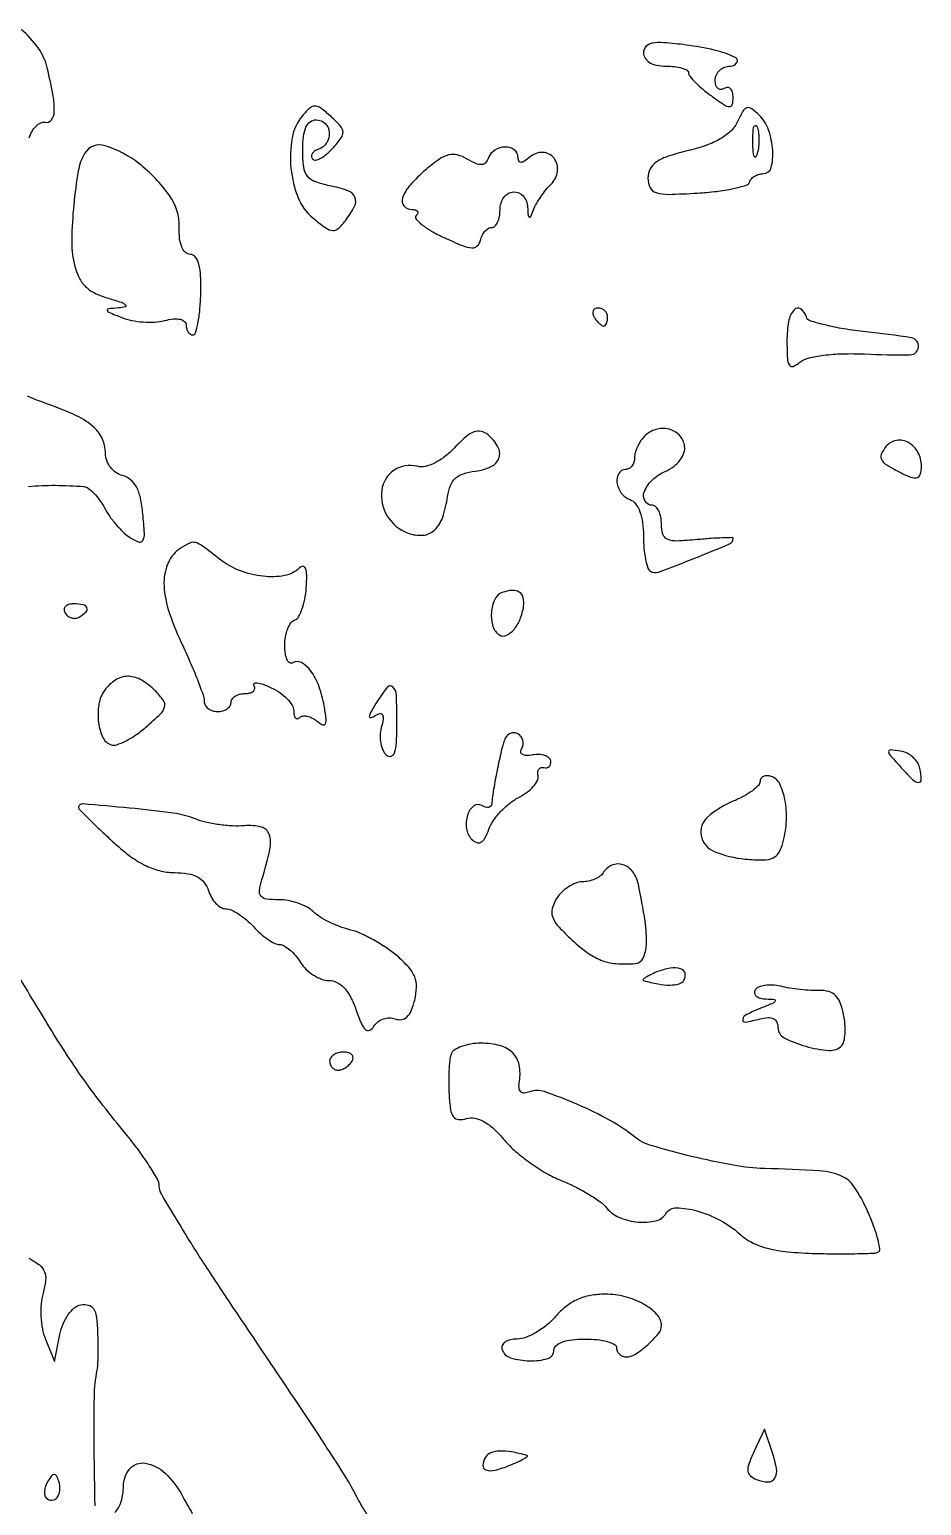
# Model space of a CAD drawing. Extents: x 0 to 5034, y 0 to 2560.
# Drawn here: x 1435.5 to 1535, y 1548.4 to 1713.1 of the extents above; entities that cross this region are included whole.
import ezdxf

# ---------------------------------------------------------------- set-up
doc = ezdxf.new("R2010")
doc.units = 0

msp = doc.modelspace()

# ---------------------------------------------------------------- linework, layer by layer
for points in [[(1435.493553, 1700.979687, -0.053335), (1435.818718, 1701.719916, -0.067893), (1436.273243, 1702.31037, -0.082685), (1436.781266, 1702.668603, -0.163275), (1437.265486, 1702.729687, 0.284278), (1437.965834, 1702.989896, 0.15663), (1438.290864, 1703.879265, 0.05598), (1438.160439, 1705.682613, 0.011652), (1437.506015, 1708.793454, 0.09695), (1436.48852, 1711.047978, 0.068692), (1434.582372, 1713.07608, 0.068838)], [(1435.433193, 1662.110798, -0.023945), (1438.383996, 1662.23174, -0.018835), (1441.58102, 1662.089113, -0.14027), (1442.080083, 1661.900712, -0.040487), (1442.705635, 1661.351374, -0.037276), (1443.341308, 1660.588551, -0.032215), (1443.891466, 1659.702798, 0.032449), (1444.486774, 1658.745353, 0.024073), (1445.25991, 1657.768042, 0.024522), (1446.082837, 1656.913327, 0.049305), (1446.823572, 1656.342254, 0.058438), (1447.74237, 1655.908012, 0.374909), (1448.180395, 1656.089407, 0.13057), (1448.335838, 1656.851837, 0.009133), (1448.166812, 1659.048012, 0.028472), (1447.895614, 1660.818374, 0.069795), (1447.447034, 1662.053787, 0.097948), (1446.791924, 1662.859058, 0.109638), (1445.903685, 1663.314936, -0.088885), (1445.170676, 1663.653847, -0.076042), (1444.554579, 1664.241975, -0.075997), (1444.142178, 1664.987756, -0.088587), (1444, 1665.783936, 0.112088), (1443.61379, 1667.485087, 0.110137), (1442.529563, 1668.865268, 0.067572), (1440.490338, 1670.117182, 0.019119), (1437.01903, 1671.493286, -0.019485), (1435.288645, 1672.180716, -0.020671)], [(1473.231681, 1547.353125, -0.007728), (1472.48932, 1548.557135, -0.017237), (1471.971053, 1549.5, 0.022016), (1470.789537, 1551.60167, 0.005727), (1468.704575, 1554.871577, 0.002952), (1465.149286, 1560.239595, 0.000416), (1457.75, 1571.249722, -0.004896), (1454.780256, 1575.755376, -0.007275), (1452.276562, 1579.762943, -0.003633), (1450.236911, 1583.192005, -0.133111), (1450, 1584.066139, 0.129135), (1449.803458, 1584.814447, 0.014592), (1448.88985, 1586.328679, 0.016902), (1447.668054, 1588.092309, 0.012979), (1446.220767, 1589.935643, -0.008256), (1443.759928, 1593.009661, -0.010128), (1441.568482, 1595.963498, -0.010279), (1439.525582, 1598.965774, -0.008993), (1437.512132, 1602.184841, 0.00244), (1434.004681, 1607.95947, 0.00665)], [(1435.461013, 1576.020865, -0.043109), (1436.633877, 1575.256524, -0.131415), (1437.201114, 1574.503721, -0.127301), (1437.326513, 1573.553159, -0.039326), (1437.036328, 1572.126668, 0.049985), (1436.819673, 1570.932079, 0.032402), (1436.79895, 1569.526889, 0.032477), (1436.959423, 1568.137207, 0.05188), (1437.293513, 1566.990775), (1438.309308, 1564.5), (1438.912359, 1567.487789, -0.046578), (1439.275236, 1568.693891, -0.057366), (1439.8381, 1569.72433, -0.066491), (1440.525252, 1570.465877, -0.12576), (1441.257705, 1570.811113, -0.108535), (1442.10714, 1570.789048, -0.195331), (1442.662374, 1570.385921, -0.107811), (1442.982483, 1569.48729, -0.022952), (1443.118421, 1567.823324, -0.006311), (1443.149344, 1566.478813, -0.007123), (1443.144342, 1565.187132, -0.006572), (1443.110035, 1564.090086, -0.038178), (1443.04037, 1563.515847, 0.045137), (1442.726821, 1560.592045, 0.006795), (1442.708944, 1554.690793, 0.002695), (1442.80936, 1548.395387, 0.193372)], [(1445.047935, 1547.629418, 0.111198), (1445.757453, 1548.894995, 0.072497), (1446, 1550.559017, -0.177577), (1446.723344, 1552.531493, -0.263738), (1448.409036, 1553.150802, -0.152412), (1450.65507, 1552.020767, -0.077192), (1452.585207, 1549.471639, 0.012335), (1453.681277, 1547.551387, 0.112366)], [(1472.316847, 1508.639666, 0.000003), (1472.000563, 1507.002563, 0.000003), (1471.684463, 1505.36629, 0.000006)]]:
    msp.add_lwpolyline(points, format="xyb")
for points in [[(1504, 1710.48087, 0.144195), (1504.17915, 1709.872576, 0.116318), (1504.672049, 1709.398087, 0.086608), (1505.463622, 1709.098337, 0.047337), (1506.5, 1709, -0.02837), (1507.460071, 1708.945482, -0.043675), (1508.274856, 1708.779687, -0.05351), (1508.852029, 1708.539087, -0.262557), (1509.031425, 1708.25, 0.162927), (1509.181444, 1707.857277, 0.022064), (1509.778763, 1707.192536, 0.023529), (1510.583788, 1706.446179, 0.017851), (1511.531425, 1705.703315, 0.009334), (1512.985317, 1704.686105, 0.129367), (1513.58592, 1704.477348, 0.366719), (1513.901899, 1704.705693, 0.060585), (1514, 1705.512332, 0.063805), (1513.926987, 1706.082165, 0.134993), (1513.70625, 1706.464812, 0.191535), (1513.379453, 1706.603252, 0.144952), (1513, 1706.5, -0.139169), (1512.620352, 1706.392057, -0.191142), (1512.29375, 1706.521475, -0.138808), (1512.073267, 1706.889346, -0.066118), (1512, 1707.440983, -0.10824), (1512.130287, 1708.035776, -0.099666), (1512.499375, 1708.542039, -0.095536), (1513.050985, 1708.881504, -0.090541), (1513.7, 1709, 0.251999), (1514.414029, 1709.384272, 0.455813), (1514.256144, 1709.950354, 0.052975), (1511.892377, 1710.78012, 0.025986), (1508.75, 1711.351241, 0.011709), (1506.275607, 1711.610531, 0.065648), (1504.94883, 1711.543981, 0.162976), (1504.267891, 1711.168139, 0.188006)], [(1465.962517, 1703.454836, 0.129776), (1464.814589, 1700.98202, 0.069683), (1464.688072, 1697.597609, 0.069454), (1465.498071, 1694.294266, 0.125945), (1467.12629, 1692.059787, 0.015643), (1468.57109, 1690.940258, 0.135838), (1469.325519, 1690.658078, 0.209955), (1469.954579, 1690.87074, 0.045073), (1470.75, 1691.74045, 0.041942), (1471.785043, 1693.366355, 0.22991), (1471.816499, 1694.37773, 0.206933), (1471.03095, 1695.097628, 0.034092), (1469, 1695.65, -0.037321), (1467.356821, 1696.10831, -0.14543), (1466.516667, 1696.727917, -0.133128), (1466.110541, 1697.739397, -0.029287), (1466, 1699.625, -0.027198), (1466.083468, 1701.158305, -0.077519), (1466.361111, 1702.1875, -0.129007), (1466.8351, 1702.779889, -0.16122), (1467.5, 1703, -0.195244), (1468.497115, 1702.595209, -0.18286), (1468.964771, 1701.596151, -0.164), (1468.673771, 1700.451864, -0.16488), (1467.75, 1699.720238, 0.060892), (1467.314819, 1699.502097, 0.110311), (1467.040343, 1699.216056, 0.156822), (1466.967708, 1698.911237, 0.16774), (1467.089464, 1698.630774, 0.262751), (1467.436165, 1698.517821, 0.072577), (1467.995934, 1698.718251, 0.053411), (1468.66543, 1699.171827, 0.033276), (1469.34756, 1699.831555, 0.024372), (1470.287561, 1700.97787, 0.17515), (1470.489721, 1701.652087, 0.172991), (1470.215439, 1702.304351, 0.02365), (1469.151478, 1703.362914, 0.020886), (1468.020009, 1704.304004, 0.157077), (1467.37185, 1704.533592, 0.194292), (1466.784921, 1704.316023, 0.034835)], [(1514.480253, 1702.800544, -0.093861), (1513.768644, 1701.786481, -0.059722), (1512.619468, 1700.908462, -0.04793), (1511.033625, 1700.167024, -0.027218), (1509, 1699.566512, 0.019207), (1506.75527, 1698.942561, 0.072285), (1505.445814, 1698.303799, 0.123442), (1504.750996, 1697.522673, 0.120921), (1504.5, 1696.5, 0.112456), (1504.74115, 1695.441363, 0.210053), (1505.39617, 1694.879754, 0.080186), (1506.775802, 1694.692851, 0.008667), (1510, 1694.830639, 0.015231), (1512.131511, 1695.024077, 0.022536), (1513.982292, 1695.334215, 0.01909), (1515.432614, 1695.703415, 0.23824), (1515.833333, 1696.080639, -0.102906), (1516.050264, 1696.432154, -0.068251), (1516.421158, 1696.729938, -0.064558), (1516.882818, 1696.931285, -0.0707), (1517.366355, 1697, 0.340571), (1518.235167, 1697.66943, 0.082393), (1518.415862, 1699.59881, 0.067174), (1517.941814, 1701.8767, 0.111982), (1516.901973, 1703.526599, 0.035965), (1516.067595, 1704.24886, 0.237543), (1515.540497, 1704.342142, 0.192606), (1515.079374, 1703.975436, 0.023427)], [(1516.692991, 1699.269032, -0.087174), (1516.51666, 1698.883358, -0.597527), (1516.356533, 1698.900903, -0.080377), (1516.235556, 1699.431793, -0.012823), (1516.194949, 1700.5, -0.014395), (1516.212705, 1701.580113, -0.052471), (1516.315079, 1702.257153, -0.333666), (1516.47713, 1702.386009, -0.31318), (1516.655937, 1702.269032, -0.06278), (1516.814405, 1701.671085, -0.030339), (1516.872264, 1700.880008, -0.029507), (1516.832894, 1700.036634, -0.037336)], [(1441.67437, 1699.25, 0.092348), (1440.961868, 1697.298159, 0.017374), (1440.463063, 1693.514987, 0.019076), (1440.237021, 1689.635586, 0.059133), (1440.493364, 1687.030212, 0.049693), (1440.981273, 1685.535449, 0.089754), (1441.699692, 1684.471333, 0.08626), (1442.766994, 1683.699938, 0.043021), (1444.327591, 1683.098674, -0.009185), (1445.749598, 1682.658589, -0.105926), (1446.251145, 1682.365015, -0.587584), (1446.200663, 1682.151639, -0.049883), (1445.5, 1682.026802, 0.008413), (1444.299849, 1681.914306, 0.469877), (1444.190836, 1681.748638, 0.222637), (1444.386486, 1681.532054, 0.0042), (1445.832583, 1680.938289, 0.04777), (1446.901872, 1680.62415, 0.030332), (1448.190085, 1680.456216, 0.030355), (1449.487036, 1680.445458, 0.048414), (1450.582583, 1680.610083, -0.034841), (1451.577028, 1680.787191, -0.077961), (1452.341603, 1680.749688, -0.130282), (1452.818112, 1680.511387, -0.215226), (1453, 1680.108408, 0.065938), (1453.056063, 1679.68514, 0.083713), (1453.220313, 1679.327388, 0.100116), (1453.464014, 1679.089283, 0.146626), (1453.75, 1679.006104, 0.331171), (1454.050417, 1679.233416, 0.022896), (1454.316172, 1680.330497, 0.025399), (1454.522478, 1681.783008, 0.015669), (1454.624202, 1683.506104, 0.017536), (1454.609015, 1685.548201, 0.053783), (1454.402582, 1686.914379, 0.097542), (1454.014224, 1687.714457, 0.235311), (1453.441085, 1688, -0.194841), (1452.909313, 1688.2154, -0.104696), (1452.50781, 1688.8119, -0.069408), (1452.268964, 1689.766321, -0.033774), (1452.219754, 1691.024317, 0.163366), (1451.143162, 1694.56161, 0.072385), (1447.72571, 1698.129707, 0.088507), (1443.958493, 1700.119249, 0.349789)], [(1479.708866, 1697.426001, 0.032566), (1477.967791, 1695.719145, 0.099054), (1477.130189, 1694.298557, 0.263175), (1477.291255, 1693.410376, 0.222759), (1478.166667, 1693, -0.060258), (1478.566222, 1692.951672, -0.180441), (1478.789958, 1692.799333, -0.249586), (1478.818313, 1692.576907, -0.10615), (1478.650213, 1692.31688, 0.390151), (1478.634507, 1691.937932, 0.049969), (1479.274155, 1691.31968, 0.037621), (1480.337666, 1690.602459, 0.020669), (1481.733546, 1689.881431, 0.010814), (1483.810469, 1688.969256, 0.078883), (1484.86496, 1688.717047, 0.212866), (1485.464158, 1688.930453, 0.147975), (1485.823324, 1689.564552, -0.058065), (1486.015977, 1690.113456, -0.065822), (1486.323883, 1690.578337, -0.075749), (1486.694899, 1690.892834, -0.138864), (1487.073324, 1691, 0.203094), (1487.427474, 1691.15004, 0.084055), (1487.727789, 1691.5875, 0.064209), (1487.931911, 1692.234407, 0.044381), (1488, 1693, -0.154256), (1488.427338, 1694.352198, -0.222984), (1489.498046, 1694.964972, -0.241823), (1490.582739, 1694.514638, -0.165913), (1491.078947, 1693.25, 0.008482), (1491.136028, 1692.331209, 0.283938), (1491.260728, 1692.161014, 0.404065), (1491.422768, 1692.226271, 0.011473), (1491.739662, 1692.982143, -0.037361), (1492.060533, 1693.64856, -0.019251), (1492.554089, 1694.432461, -0.019024), (1493.126616, 1695.203914, -0.027232), (1493.695232, 1695.838089, 0.164798), (1494.40552, 1697.276273, 0.198477), (1494.021171, 1698.722346, 0.222721), (1492.784517, 1699.367523, 0.185925), (1491.367321, 1698.889886, -0.022742), (1490.701631, 1698.386711, -0.149283), (1490.307287, 1698.262391, -0.318696), (1490.079765, 1698.420741, -0.08665), (1490, 1698.877555, 0.245949), (1489.582364, 1699.675229, 0.162649), (1488.568008, 1699.970951, 0.131139), (1487.41074, 1699.61349, 0.167277), (1486.713987, 1698.75, -0.100038), (1486.389434, 1698.216897, -0.195744), (1485.946538, 1698.009514, -0.118396), (1485.31059, 1698.128115, -0.027685), (1484.33952, 1698.628035, 0.069173), (1483.232654, 1699.086463, 0.127817), (1482.265389, 1699.086733, 0.090775), (1481.201957, 1698.592531, 0.023574)], [(1498.5, 1681, 0.029505), (1498.768994, 1680.617226, 0.035638), (1499.066025, 1680.29375, 0.038439), (1499.34829, 1680.065539, 0.151918), (1499.559017, 1680, 0.210953), (1499.727648, 1680.07446, 0.081139), (1499.870461, 1680.29375, 0.061769), (1499.967655, 1680.617151, 0.042167), (1500, 1681, 0.105053), (1499.918938, 1681.381556, 0.099167), (1499.688914, 1681.70625, 0.09642), (1499.345238, 1681.923877, 0.093332), (1498.940983, 1682, 0.108972), (1498.586039, 1681.921712, 0.182303), (1498.3746, 1681.70625, 0.161196), (1498.343488, 1681.3821, 0.082592)], [(1520, 1678.377555, 0.010976), (1520.04354, 1676.394414, 0.123851), (1520.266937, 1675.646755, 0.372125), (1520.69688, 1675.50356, 0.075576), (1521.443002, 1675.952696, -0.113832), (1522.377478, 1676.422727, -0.027617), (1524.087794, 1676.741252, -0.02558), (1526.226351, 1676.907881, -0.018227), (1528.629368, 1676.884237, 0.015007), (1533.757211, 1676.800761, 0.392046), (1534.674844, 1677.674665, 0.38487), (1533.876262, 1678.678007, 0.014943), (1528.784641, 1679.363729, -0.014056), (1526.352414, 1679.6869, -0.020897), (1524.248197, 1680.117817, -0.016863), (1522.59283, 1680.589355, -0.238063), (1522.166667, 1681.009807, 0.153196), (1521.510985, 1681.911462, 0.399452), (1520.785845, 1681.822519, 0.129988), (1520.183397, 1680.50945, 0.042933)], [(1482.934687, 1666.430478, -0.037909), (1481.84237, 1665.431439, -0.051043), (1480.709866, 1664.7166, -0.060103), (1479.644176, 1664.338441, -0.119744), (1478.754513, 1664.353945, 0.214711), (1476.185513, 1663.920305, 0.215264), (1474.810674, 1661.710344, 0.172977), (1475.431182, 1658.800568, 0.167495), (1477.760399, 1656.892931, 0.109012), (1479.394481, 1656.667407, 0.169512), (1480.682876, 1657.23637, 0.1241), (1481.604807, 1658.667843, 0.046981), (1482.154182, 1661, -0.058214), (1482.468303, 1662.211218, -0.116161), (1483.025236, 1663.022959, -0.108971), (1483.912754, 1663.532403, -0.047397), (1485.25, 1663.816422, 0.081329), (1487.002871, 1664.314514, 0.201653), (1487.879244, 1665.286597, 0.215395), (1487.767815, 1666.540828, 0.091543), (1486.662583, 1667.865068, 0.116132), (1485.887962, 1668.250298, 0.150528), (1485.10076, 1668.196256, 0.08919), (1484.179881, 1667.637641, 0.023362)], [(1504.097244, 1667.697244, 0.050941), (1503.677239, 1667.181672, 0.038159), (1503.322315, 1666.54044, 0.039012), (1503.079422, 1665.877632, 0.068426), (1503, 1665.3, -0.075349), (1502.924723, 1664.80331, -0.088951), (1502.70625, 1664.381875, -0.100708), (1502.381357, 1664.100148, -0.129116), (1502, 1664, 0.26283), (1501.237318, 1663.569338, 0.17433), (1501.035128, 1662.559129, 0.12377), (1501.527044, 1661.3757, 0.141983), (1502.5, 1660.638374, -0.141619), (1503.125064, 1660.165388, -0.07182), (1503.600563, 1659.291386, -0.05578), (1503.901613, 1658.079179, -0.033007), (1504, 1656.590402, 0.020449), (1504.055819, 1655.226146, 0.027375), (1504.224347, 1653.999388, 0.026865), (1504.466554, 1653.030552, 0.181589), (1504.763736, 1652.646019, 0.230841), (1505.669623, 1652.555273, 0.005835), (1509.629782, 1654.071088, 0.00514), (1513.58906, 1655.687067, 0.301957), (1514, 1656.305486, 0.419691), (1513.907395, 1656.396378, 0.003712), (1512.825, 1656.368134, 0.009645), (1511.533837, 1656.299895, 0.005747), (1510, 1656.17139, -0.014212), (1507.717456, 1656.019022, -0.111733), (1506.679748, 1656.212477, -0.21893), (1506.169682, 1656.779137, -0.0756), (1506, 1657.894965, 0.045544), (1505.926455, 1658.700707, 0.065454), (1505.70625, 1659.381646, 0.085464), (1505.38207, 1659.841544, 0.199141), (1505, 1660, -0.264927), (1504.170971, 1660.472423, -0.227323), (1504.081786, 1661.485167, -0.114433), (1504.954448, 1662.796755, -0.082261), (1506.420012, 1663.781601, 0.053957), (1507.367933, 1664.34382, 0.068543), (1508.090514, 1665.058666, 0.079591), (1508.51365, 1665.842392, 0.121071), (1508.586883, 1666.608987, 0.153814), (1508.002931, 1667.814893, 0.145206), (1506.820073, 1668.501928, 0.133655), (1505.373603, 1668.461519, 0.123556)], [(1531.068112, 1666.58207, 0.055675), (1530.554163, 1665.800158, 0.197276), (1530.506728, 1665.213657, 0.15996), (1530.890591, 1664.682822, 0.034035), (1531.869692, 1664.069739, 0.015089), (1533.587678, 1663.21595, 0.133043), (1534.416236, 1663.076694, 0.300071), (1534.853741, 1663.431257, 0.076823), (1535, 1664.377555, 0.124314), (1534.610408, 1665.920303, 0.142216), (1533.546409, 1667.00177, 0.169575), (1532.214044, 1667.23741, 0.181238)], [(1452.384781, 1655.234687, 0.141187), (1451.011325, 1653.629481, 0.108731), (1450.527099, 1651.364515, 0.075455), (1450.996025, 1648.394951, 0.033672), (1452.447907, 1644.701698, -0.007627), (1453.425297, 1642.551421, -0.009935), (1454.250323, 1640.552862, -0.007833), (1454.877656, 1638.86559, -0.085281), (1455, 1638.153509, 0.129153), (1455.115556, 1637.71361, 0.100707), (1455.440625, 1637.338843, 0.088939), (1455.926896, 1637.086831, 0.075325), (1456.5, 1637, 0.064853), (1457.073457, 1637.074694, 0.082425), (1457.559375, 1637.29375, 0.098894), (1457.884432, 1637.618646, 0.148195), (1458, 1638, -0.153634), (1458.120018, 1638.381379, -0.097988), (1458.457961, 1638.70625, -0.080552), (1458.962904, 1638.925455, -0.062283), (1459.559017, 1639, 0.058808), (1460.115809, 1639.065715, 0.126173), (1460.495501, 1639.266283, 0.191153), (1460.64101, 1639.562916, 0.159295), (1460.55779, 1639.906494, -0.386096), (1460.598869, 1640.128022, -0.197283), (1460.894561, 1640.206985, -0.05667), (1461.568276, 1640.040812, -0.019813), (1462.490971, 1639.656494, -0.043174), (1463.445517, 1639.109224, -0.048212), (1464.254244, 1638.423574, -0.054165), (1464.812142, 1637.709165, -0.138186), (1464.992198, 1637.083333, 0.045665), (1465.040671, 1636.584009, 0.133852), (1465.190993, 1636.276097, 0.257563), (1465.40871, 1636.197525, 0.158193), (1465.657991, 1636.324657, -0.166441), (1466.006539, 1636.495413, -0.083813), (1466.501691, 1636.474826, -0.068275), (1467.063859, 1636.272717, -0.052863), (1467.606176, 1635.911882, 0.062885), (1468.221403, 1635.520036, 0.418937), (1468.528536, 1635.632822, 0.13964), (1468.613064, 1636.200061, 0.012457), (1468.388926, 1637.639497, 0.042255), (1467.78925, 1639.859351, 0.070863), (1466.881909, 1641.561287, 0.111076), (1465.856609, 1642.457406, 0.26886), (1464.886693, 1642.429973, -0.290095), (1464.551469, 1642.433699, -0.141908), (1464.260466, 1642.770175, -0.073492), (1464.062845, 1643.446203, -0.034434), (1464, 1644.35765, -0.041004), (1464.080013, 1645.331685, -0.050322), (1464.318499, 1646.212267, -0.058548), (1464.668078, 1646.880476, -0.163966), (1465.08425, 1647.19475, 0.182763), (1465.517334, 1647.547329, 0.044208), (1465.915685, 1648.398745, 0.039597), (1466.226939, 1649.522944, 0.030466), (1466.392103, 1650.785936, 0.016899), (1466.441826, 1652.192856, 0.085417), (1466.310241, 1652.964555, 0.31623), (1466.014885, 1653.174934, 0.200568), (1465.607853, 1653.007853, -0.153851), (1463.977097, 1652.158676, -0.071632), (1461.56836, 1652.082142, -0.065141), (1458.961075, 1652.723936, -0.0739), (1456.727129, 1654, 0.00644), (1454.821147, 1655.459903, 0.091184), (1454.053914, 1655.838968, 0.177228), (1453.39291, 1655.790105, 0.039501)], [(1488.25, 1650.281721, 0.201646), (1487.409053, 1649.510201, 0.09106), (1487.033522, 1648.032429, 0.089275), (1487.205033, 1646.491473, 0.184114), (1487.930902, 1645.542705, 0.249022), (1488.69688, 1645.492494, 0.112331), (1489.524806, 1646.117173, 0.078871), (1490.232281, 1647.288702, 0.058888), (1490.632813, 1648.746029, 0.098373), (1490.589362, 1649.699519, 0.191452), (1490.153646, 1650.309869, 0.162536), (1489.352463, 1650.514646, 0.068205)], [(1439.510081, 1647.983688, 0.090427), (1439.820631, 1647.639411, 0.095498), (1440.22714, 1647.434921, 0.099685), (1440.665803, 1647.401101, 0.108373), (1441.069098, 1647.542705, 0.050477), (1441.838655, 1648.13314, 0.315493), (1441.933879, 1648.592818, 0.25701), (1441.519563, 1648.914842, 0.039415), (1440.440983, 1649, 0.067432), (1439.890269, 1648.925389, 0.140899), (1439.524436, 1648.701458, 0.190788), (1439.397824, 1648.36964, 0.136093)], [(1444.045681, 1639.555042, 0.123675), (1443.30889, 1638.016531, 0.073878), (1443.200738, 1635.979229, 0.079769), (1443.671869, 1634.161865, 0.213181), (1444.639988, 1633.281665, 0.163655), (1445.254397, 1633.285745, 0.035195), (1446.248147, 1633.707577, 0.033238), (1447.383504, 1634.38544, 0.026423), (1448.513738, 1635.258158, 0.013578), (1450.140788, 1636.736418, 0.13962), (1450.594334, 1637.512852, 0.22199), (1450.458116, 1638.238069, 0.040732), (1449.552322, 1639.304821, 0.060231), (1448.03904, 1640.491658, 0.125492), (1446.614826, 1640.924564, 0.143264), (1445.284031, 1640.600047, 0.088806)], [(1474.166722, 1637.895357, 0.009589), (1473.55405, 1636.871105, 0.115048), (1473.422933, 1636.433006, 0.53436), (1473.580016, 1636.313344, 0.055822), (1474.083699, 1636.551729, -0.078174), (1474.614715, 1636.774703, -0.350921), (1474.89975, 1636.642779, -0.158536), (1474.970175, 1636.170007, -0.022303), (1474.760758, 1635.19314, 0.056555), (1474.634044, 1634.311749, 0.055146), (1474.706154, 1633.416598, 0.059979), (1474.954765, 1632.641493, 0.11244), (1475.353235, 1632.121804, 0.253885), (1475.86166, 1632.021142, 0.241865), (1476.238956, 1632.391721, 0.067421), (1476.447489, 1633.505269, 0.012622), (1476.5, 1635.585037, 0.009337), (1476.438975, 1638.852514, 0.190504), (1476.048966, 1639.740492, 0.45036), (1475.423305, 1639.699231, 0.025103)], [(1488.504575, 1633.813382, 0.030906), (1488.137577, 1632.581165, 0.007376), (1487.685557, 1630.49046, 0.007947), (1487.285931, 1628.322452, 0.0187), (1487.07431, 1626.690983, -0.159499), (1486.963676, 1626.434987, -0.170536), (1486.726004, 1626.302444, -0.119514), (1486.383947, 1626.325399, -0.062247), (1485.992937, 1626.504365, 0.310743), (1485.075013, 1626.459358, 0.156124), (1484.379022, 1625.462465, 0.108845), (1484.252754, 1623.942953, 0.164323), (1484.836734, 1622.763266, 0.095776), (1485.395593, 1622.385483, 0.237034), (1485.875593, 1622.415289, 0.141858), (1486.314927, 1622.876172, 0.03134), (1486.761615, 1623.88462, -0.06342), (1487.254584, 1624.829254, -0.036316), (1488.064572, 1625.830375, -0.035674), (1489.04076, 1626.733652, -0.049025), (1490.042099, 1627.38589, 0.039081), (1490.964404, 1627.960902, 0.050262), (1491.704554, 1628.631379, 0.059455), (1492.17244, 1629.292987, 0.178765), (1492.25, 1629.831753, -0.07193), (1492.221174, 1630.260048, -0.135719), (1492.337812, 1630.58339, -0.17443), (1492.578083, 1630.751112, -0.134549), (1492.9, 1630.75, 0.107738), (1493.231241, 1630.731332, 0.15523), (1493.491562, 1630.862374, 0.146134), (1493.638474, 1631.127358, 0.092096), (1493.65, 1631.483614, 0.18432), (1493.450765, 1631.834933, 0.092545), (1492.99789, 1632.085763, 0.071582), (1492.363235, 1632.200147, 0.050848), (1491.640689, 1632.152237, -0.043346), (1490.949907, 1632.096034, -0.127938), (1490.493268, 1632.217485, -0.246677), (1490.320771, 1632.485036, -0.16203), (1490.407001, 1632.849525, 0.100158), (1490.567585, 1633.284143, 0.098201), (1490.548231, 1633.750238, 0.097677), (1490.352089, 1634.175656, 0.09793), (1490.009249, 1634.494284, 0.120683), (1489.581834, 1634.632786, 0.125177), (1489.145109, 1634.555167, 0.113194), (1488.766062, 1634.266786, 0.086144)], [(1532.568603, 1630.924195, 0.011801), (1533.998577, 1629.417152, 0.168938), (1534.653963, 1629.09788, 0.461368), (1534.971035, 1629.390865, 0.038319), (1534.823324, 1630.655524, 0.093975), (1534.562329, 1631.308455, 0.068941), (1534.055538, 1631.90366, 0.067108), (1533.389755, 1632.353092, 0.078785), (1532.663615, 1632.579719, 0.015056), (1531.539182, 1632.709788, 0.422358), (1531.337961, 1632.535355, 0.195196), (1531.460342, 1632.175972, 0.005451)], [(1517, 1629.204654, -0.197338), (1516.815741, 1628.755973, -0.038171), (1516.139857, 1628.168949, -0.035366), (1515.193107, 1627.564588, -0.026191), (1514.071855, 1627.029763, 0.08124), (1511.145253, 1625.215969, 0.26833), (1510.438656, 1623.149964, 0.251204), (1511.877114, 1621.396366, 0.074867), (1515.35247, 1620.538043, 0.021451), (1517.370191, 1620.43752, 0.110466), (1518.457134, 1620.672783, 0.16204), (1519.123237, 1621.298925, 0.062361), (1519.588671, 1622.49727, 0.050159), (1519.935579, 1624.861872, 0.05702), (1519.778952, 1627.145449, 0.067378), (1519.193819, 1628.92935, 0.20301), (1518.25, 1629.755005, 0.07053), (1517.772065, 1629.84065, 0.113288), (1517.367188, 1629.76315, 0.144193), (1517.09991, 1629.537497, 0.146849)], [(1441, 1626.266048, 0.198299), (1441.064966, 1626.108682, 0.001408), (1442.101562, 1625.073031, 0.005085), (1443.312493, 1623.894228, 0.003199), (1444.75, 1622.540516, 0.025292), (1446.639811, 1620.953865, 0.044722), (1448.365227, 1619.875819, 0.05326), (1450.018, 1619.248696, 0.062013), (1451.682612, 1619.027058, -0.036145), (1453.199394, 1618.904294, -0.083977), (1454.278797, 1618.545894, -0.107083), (1455.018718, 1617.92077, -0.087375), (1455.5, 1617, 0.054296), (1455.83775, 1616.235107, 0.059748), (1456.323612, 1615.5875, 0.067875), (1456.876667, 1615.147318, 0.134986), (1457.4124, 1615, -0.108826), (1458.026967, 1614.864635, -0.035313), (1458.846403, 1614.4125, -0.033284), (1459.713129, 1613.765382, -0.031849), (1460.5, 1613, 0.027712), (1461.274059, 1612.234525, 0.030755), (1462.102732, 1611.5875, 0.032285), (1462.86943, 1611.131161, 0.118636), (1463.414441, 1611, -0.13242), (1463.92529, 1610.862292, -0.044471), (1464.561369, 1610.4125, -0.040565), (1465.208455, 1609.765326, -0.036515), (1465.767927, 1609, 0.060775), (1466.38614, 1608.234959, 0.050794), (1467.206323, 1607.5875, 0.052931), (1468.094063, 1607.14658, 0.08904), (1468.910649, 1607, -0.119079), (1469.798236, 1606.785573, -0.086914), (1470.610524, 1606.171297, -0.067167), (1471.329383, 1605.155361, -0.036534), (1471.937908, 1603.75, 0.016185), (1472.535947, 1602.19874, 0.105915), (1473.012176, 1601.519345, 0.317101), (1473.463792, 1601.458353, 0.135046), (1473.934808, 1601.895717, -0.09155), (1474.378566, 1602.385093, -0.080217), (1474.987879, 1602.711319, -0.080658), (1475.665684, 1602.828022, -0.094264), (1476.307376, 1602.71229, 0.126431), (1477.018731, 1602.630208, 0.158218), (1477.613679, 1602.917955, 0.103865), (1478.098097, 1603.626801, 0.036666), (1478.486231, 1604.801165, 0.053199), (1478.689005, 1606.244183, 0.103171), (1478.490221, 1607.386408, 0.088795), (1477.82244, 1608.46335, 0.032076), (1476.530467, 1609.727452, 0.030062), (1475.32849, 1610.641691, 0.0215), (1473.885321, 1611.520873, 0.021811), (1472.432318, 1612.241756, 0.042783), (1471.212439, 1612.661529, -0.030008), (1470.083912, 1613.017936, -0.0242), (1468.919688, 1613.529897, -0.024827), (1467.888499, 1614.109859, -0.055914), (1467.188474, 1614.668669, 0.075357), (1466.495439, 1615.179265, 0.038451), (1465.500568, 1615.608921, 0.037103), (1464.384118, 1615.901909, 0.045649), (1463.31194, 1616, -0.029451), (1461.940365, 1616.080859, -0.192588), (1461.346169, 1616.404148, -0.213032), (1461.172711, 1617.025563, -0.036559), (1461.447381, 1618.25, 0.018533), (1462.336343, 1621.636707, 0.134128), (1462.257884, 1623.303697, 0.262156), (1461.38008, 1624.112203, 0.078597), (1459.5, 1624.252872, -0.033262), (1458.168806, 1624.231982, -0.022011), (1456.646046, 1624.376807, -0.022175), (1455.172155, 1624.649854, -0.03955), (1453.997177, 1625.021808, 0.06302), (1451.603709, 1625.657923, 0.009613), (1446.688667, 1626.223997, 0.003799), (1441.454008, 1626.685012, 0.437917)], [(1499.5, 1619, -0.100791), (1499.139821, 1618.616829, -0.052099), (1498.56401, 1618.29375, -0.048787), (1497.877815, 1618.07416, -0.053104), (1497.18153, 1618, 0.092336), (1496.444626, 1617.862744, 0.052696), (1495.636102, 1617.448377, 0.050184), (1494.883061, 1616.84045, 0.058339), (1494.308347, 1616.122134, 0.070532), (1493.824255, 1615.030548, 0.152656), (1493.84823, 1614.122201, 0.100365), (1494.421454, 1613.142565, 0.020877), (1495.8178, 1611.706079, 0.029076), (1497.668383, 1610.148354, 0.067719), (1499.249821, 1609.271395, 0.073071), (1500.931449, 1608.886153, 0.038599), (1503.076807, 1608.881517, 0.269065), (1503.956672, 1609.484345, 0.101597), (1504.327499, 1610.987074, 0.048389), (1504.178039, 1613.59413, 0.012441), (1503.426736, 1617.75, 0.111097), (1502.800936, 1619.132668, 0.155307), (1501.701424, 1619.91156, 0.181327), (1500.482225, 1619.849855, 0.153156)], [(1505.5, 1607.945153, 0.014061), (1504.766212, 1607.625703, 0.031637), (1504.234375, 1607.333795, 0.062942), (1503.967536, 1607.11314, 0.55915), (1504, 1606.993774, 0.025368), (1505.626387, 1606.604648, 0.047516), (1506.972435, 1606.48432, 0.063656), (1507.970698, 1606.617823, 0.191577), (1508.512341, 1607.019968, 0.204716), (1508.629195, 1607.794598, 0.260322), (1508.137669, 1608.308167, 0.120045), (1506.991353, 1608.375925, 0.050687)], [(1516.462011, 1605.938533, 0.185773), (1516.394065, 1605.577882, 0.178274), (1516.583753, 1605.257074, 0.110047), (1517.039379, 1605.028628, 0.052679), (1517.690983, 1604.936614, -0.016615), (1518.600033, 1604.874473, -0.513284), (1518.696287, 1604.706703, -0.185776), (1518.458095, 1604.473004, -0.006582), (1517.25, 1603.968838, 0.016667), (1515.477086, 1603.186615, 0.23569), (1515.064433, 1602.653835, 0.523937), (1515.349765, 1602.359074, 0.023055), (1517, 1602.710251, -0.047843), (1517.884082, 1602.853073, -0.129611), (1518.502454, 1602.732074, -0.175941), (1518.867999, 1602.356197, -0.106183), (1519, 1601.741631, 0.279999), (1519.69322, 1600.600784, 0.051054), (1522.093173, 1599.651258, 0.050607), (1524.693473, 1599.195263, 0.222528), (1526.110574, 1599.7375, 0.142261), (1526.359569, 1600.210221, 0.036267), (1526.472703, 1601.077799, 0.033989), (1526.46137, 1602.128643, 0.028777), (1526.31042, 1603.229475, 0.043152), (1525.942637, 1604.508189, 0.106043), (1525.411546, 1605.323053, 0.127498), (1524.661811, 1605.76059, 0.077593), (1523.637346, 1605.883873, -0.022368), (1522.658032, 1605.893292, -0.012602), (1521.473085, 1605.987753, -0.012559), (1520.279726, 1606.143608, -0.020056), (1519.271028, 1606.342931, 0.042806), (1518.375293, 1606.477976, 0.051811), (1517.526429, 1606.44447, 0.060264), (1516.843779, 1606.260408, 0.159706)], [(1469, 1598, 0.092995), (1469.071618, 1597.618268, 0.096318), (1469.276414, 1597.29375, 0.099231), (1469.581949, 1597.076556, 0.105429), (1469.940983, 1597, 0.089642), (1470.346558, 1597.073302, 0.053229), (1470.7871, 1597.29375, 0.051032), (1471.193797, 1597.617485, 0.06081), (1471.5, 1598, 0.139169), (1471.607943, 1598.379648, 0.191142), (1471.478525, 1598.70625, 0.138808), (1471.110654, 1598.926733, 0.066118), (1470.559017, 1599, 0.062283), (1469.962904, 1598.925455, 0.080552), (1469.457961, 1598.70625, 0.097988), (1469.120018, 1598.381379, 0.153634)], [(1482.533299, 1598.75, 0.052774), (1482.388707, 1598.061845, 0.013239), (1482.302459, 1596.91674, 0.013372), (1482.27343, 1595.594844, 0.013108), (1482.314684, 1594.264435, 0.021558), (1482.481706, 1592.605153, 0.121442), (1482.813773, 1591.785993, 0.223664), (1483.375046, 1591.476534, 0.092726), (1484.256201, 1591.583791, -0.127352), (1485.177117, 1591.632377, -0.078809), (1486.197871, 1591.250579, -0.058929), (1487.309464, 1590.435084, -0.030166), (1488.502477, 1589.179426, 0.039872), (1489.73151, 1587.935082, 0.023345), (1491.380381, 1586.641579, 0.023245), (1493.162273, 1585.494305, 0.036253), (1494.802895, 1584.695542, -0.021206), (1496.35815, 1583.995375, -0.019981), (1497.880474, 1583.153063, -0.020408), (1499.167612, 1582.298421, -0.062862), (1499.929064, 1581.585473, 0.124047), (1501.354045, 1580.54379, 0.074167), (1503.405868, 1580.049618, 0.079222), (1505.363965, 1580.186578, 0.199921), (1506.502268, 1581.00367, -0.266617), (1507.662902, 1581.631877, -0.061429), (1509.950401, 1581.291522, -0.054663), (1512.535062, 1580.260294, -0.06211), (1514.715329, 1578.727019, 0.066573), (1516.117488, 1577.759458, 0.054974), (1517.817628, 1577.117132, 0.040319), (1520.064798, 1576.729544, 0.015692), (1523.215329, 1576.544005, 0.005258), (1525.673311, 1576.502396, 0.00749), (1527.856862, 1576.521108, 0.004503), (1529.686009, 1576.580677, 0.103359), (1530.191008, 1576.708305, 0.332652), (1530.36746, 1577.051424, 0.022737), (1530.121939, 1578.187989, 0.025293), (1529.662667, 1579.62773, 0.015585), (1528.985525, 1581.272558, 0.040196), (1527.499294, 1583.979878, 0.150297), (1526.019339, 1585.201428, 0.083396), (1523.642647, 1585.746067, 0.007452), (1517.5, 1586.016255, -0.037598), (1514.029527, 1586.37924, -0.014897), (1509.336426, 1587.375444, -0.011636), (1504.837603, 1588.582965, -0.099492), (1503, 1589.548608, 0.045291), (1500.265069, 1591.386314, 0.023475), (1496.563433, 1593.193541, 0.017925), (1492.946247, 1594.602318, 0.177313), (1491.341506, 1594.577554, -0.072229), (1490.710952, 1594.435092, -0.219509), (1490.308782, 1594.5838, -0.186807), (1490.119757, 1595.012706, -0.052242), (1490.1635, 1595.757769, 0.090405), (1490.132162, 1597.570407, 0.148366), (1489.412678, 1598.91222, 0.131966), (1487.992168, 1599.728586, 0.064889), (1485.909598, 1600, 0.039405), (1484.742293, 1599.907862, 0.0493), (1483.691709, 1599.632812, 0.057528), (1482.897807, 1599.230028, 0.170063)], [(1494.186949, 1569.5, -0.042478), (1493.200814, 1568.543408, -0.038761), (1492.037836, 1567.734375, -0.040998), (1490.879567, 1567.17719, -0.091863), (1489.92328, 1567, 0.055168), (1489.151581, 1566.914594, 0.095267), (1488.561333, 1566.657767, 0.138212), (1488.243668, 1566.277349, 0.187868), (1488.221682, 1565.834953, 0.243629), (1489.181569, 1564.902135, 0.06829), (1491.313333, 1564.565147, 0.074732), (1493.327683, 1564.825983, 0.334955), (1494, 1565.716978, -0.216478), (1494.241985, 1566.2497, -0.091927), (1494.931984, 1566.658356, -0.05998), (1496.033033, 1566.91796, -0.027941), (1497.5, 1567, -0.027026), (1498.841111, 1566.927458, -0.042582), (1499.971875, 1566.70625, -0.052312), (1500.767902, 1566.385692, -0.277684), (1501, 1566, 0.106313), (1501.082053, 1565.618459, 0.099376), (1501.314732, 1565.29375, 0.096076), (1501.662416, 1565.076077, 0.09221), (1502.071429, 1565, 0.145648), (1503.091201, 1565.303494, 0.037328), (1504.472756, 1566.360636, 0.036399), (1505.671309, 1567.596035, 0.176163), (1506, 1568.5, 0.193034), (1505.504189, 1569.736406, 0.074496), (1504.016858, 1570.889127, 0.064103), (1501.957783, 1571.717707, 0.063723), (1499.751764, 1572, 0.044716), (1498.087675, 1571.850878, 0.060946), (1496.65019, 1571.405441, 0.061544), (1495.372912, 1570.63081, 0.046784)], [(1516.317119, 1554.41017, 0.020986), (1515.749052, 1553.052291, 0.112676), (1515.645921, 1552.262531, 0.193845), (1515.920958, 1551.730987, 0.0862), (1516.610247, 1551.319321, 0.084717), (1517.915088, 1551.058379, 0.278024), (1518.649452, 1551.473023, 0.174611), (1518.831894, 1552.544198, 0.037164), (1518.354167, 1554.404811), (1517.5, 1556.934622)], [(1486.403835, 1553.844402, 0.113889), (1486.091233, 1552.922064, 0.347955), (1486.424214, 1552.402257, 0.14757), (1487.427572, 1552.363772, 0.031467), (1489.104816, 1552.915131, 0.011491), (1489.98994, 1553.293008, 0.024662), (1490.64954, 1553.632881, 0.039905), (1491.025181, 1553.892567, 0.607661), (1491, 1554.013125, 0.023816), (1489.277412, 1554.407737, 0.053617), (1487.942463, 1554.501926, 0.078212), (1486.981261, 1554.314276, 0.168652)], [(1437.582949, 1551.134215, 0.052326), (1437.327923, 1550.604943, 0.061761), (1437.20609, 1550.06291, 0.07231), (1437.228156, 1549.59012, 0.149701), (1437.399864, 1549.266802, 0.208213), (1438.031223, 1549.018401, 0.228122), (1438.610436, 1549.323111, 0.143258), (1438.913564, 1550.144952, 0.097944), (1438.787251, 1551.138246, 0.033951), (1438.536207, 1551.749629, 0.286646), (1438.294341, 1551.899578, 0.233206), (1438.012891, 1551.759582, 0.024362)]]:
    msp.add_lwpolyline(points, format="xyb", close=True)

doc.saveas('drawing.dxf')
